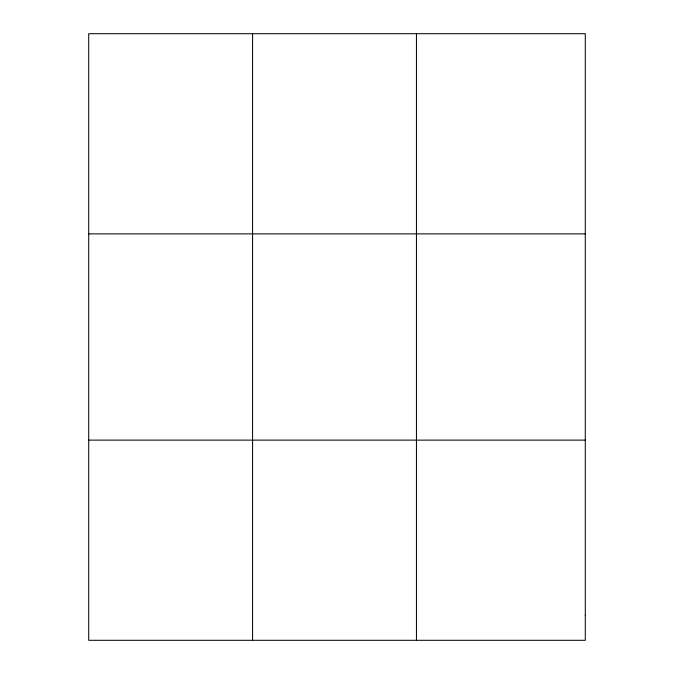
<?xml version="1.0" encoding="UTF-8"?>
<svg xmlns="http://www.w3.org/2000/svg" width="674" height="674" viewBox="0 0 674 674"><rect width="100%" height="100%" fill="white"/><g stroke="black" fill="none" stroke-linecap="round" stroke-linejoin="round"><path stroke-width="1.01" d="M252.582 640.3L252.582 33.7M416.448 640.3L416.448 33.7M88.715 233.878L585.285 233.878M88.715 440.122L585.285 440.122M585.285 615.278L585.285 640.3L88.715 640.3L88.715 33.7L585.285 33.7L585.285 615.278"/></g></svg>
